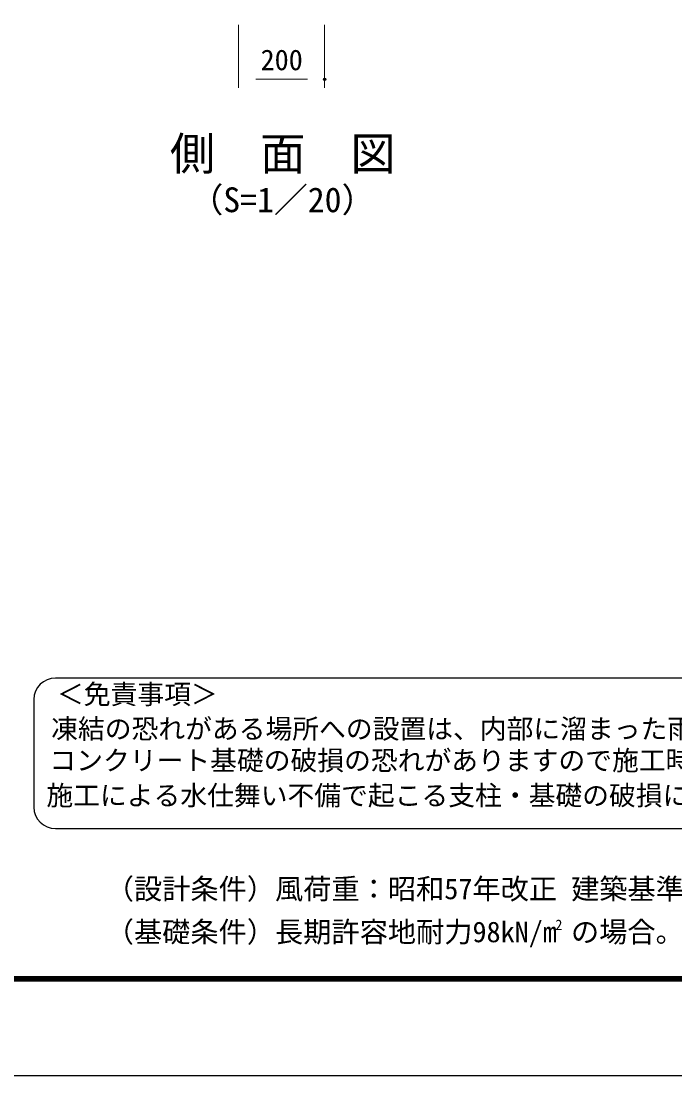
# Model space of a CAD drawing. Units: millimetres, scale not verified. Extents: x -4200 to 4200, y -2970 to 2970.
# Drawn here: x -529 to 991, y -2970 to -517 of the extents above; entities that cross this region are included whole.
import ezdxf
from ezdxf.enums import TextEntityAlignment as Align

# ---------------------------------------------------------------- set-up
doc = ezdxf.new("R2010")
doc.units = ezdxf.units.MM
doc.header["$LTSCALE"] = 10
doc.header["$PDMODE"] = 32
doc.header["$PDSIZE"] = 5
for name, color, linetype, lineweight in [('0-0_D-TTL-TXT', 7, 'Continuous', 25), ('0-3_D-TTL', 7, 'Continuous', 25), ('0-6_D-STR-DIM', 7, 'Continuous', 13), ('0-A_Defpoints', 7, 'Continuous', 25)]:
    doc.layers.add(name, color=color, linetype=linetype, lineweight=lineweight)
doc.styles.add('ＭＳ ゴシック', font='')
doc.styles.get('ＭＳ ゴシック').set_extended_font_data('MS Gothic')

msp = doc.modelspace()

# ---------------------------------------------------------------- linework, layer by layer
at = {"layer": '0-0_D-TTL-TXT', "color": 2}
for p, q in [((1996, -2044.79), (-449.55, -2044.79)), ((-499.55, -2094.79), (-499.55, -2344.79)), ((-449.55, -2394.79), (1996, -2394.79))]:
    msp.add_line(p, q, dxfattribs=at)
for centre, start, end in [((-449.55, -2094.79), 90, 180), ((-449.55, -2344.79), 180, 270)]:
    msp.add_arc(centre, 50, start, end, dxfattribs=at)
at = {"layer": '0-3_D-TTL', "color": 2}
msp.add_lwpolyline([(-4200, 2970), (4200, 2970), (4200, -2970), (-4200, -2970)], close=True, dxfattribs=at)
at = {"layer": '0-3_D-TTL'}
for points in [[(-3930, 2750), (3930, 2750), (3930, -2750), (-3930, -2750)], [(-3927.5, 2747.5), (3927.5, 2747.5), (3927.5, -2747.5), (-3927.5, -2747.5)], [(-3925, 2745), (3925, 2745), (3925, -2745), (-3925, -2745)], [(-3922.5, 2742.5), (3922.5, 2742.5), (3922.5, -2742.5), (-3922.5, -2742.5)], [(-3920, 2740), (3920, 2740), (3920, -2740), (-3920, -2740)]]:
    msp.add_lwpolyline(points, close=True, dxfattribs=at)
at = {"layer": '0-6_D-STR-DIM'}
for p, q in [((-23.47, -526.02), (-23.47, -672.66)), ((176.53, -526.02), (176.53, -672.66)), ((16.53, -652.66), (136.53, -652.66))]:
    msp.add_line(p, q, dxfattribs=at)
at = {"layer": '0-A_Defpoints'}
msp.add_point((176.53, -652.66), dxfattribs=at)

# ---------------------------------------------------------------- texts
at = {"layer": '0-0_D-TTL-TXT', "style": 'ＭＳ ゴシック'}
for s, height, p in [('側\u3000面\u3000図', 76.98, (-183.37, -886.95)), ('（S=1／20）', 57.7, (-137.89, -978.93)), ('＜免責事項＞ \u3000\u3000', 45.67, (-445.84, -2118.97)), ('凍結の恐れがある場所への設置は、内部に溜まった雨水等の凍結融解により支柱の破損や', 45.67, (-459.37, -2199.47)), ('コンクリート基礎の破損の恐れがありますので施工時、水仕舞いを行ってください。', 45.67, (-463.48, -2272.89)), ('施工による水仕舞い不備で起こる支柱・基礎の破損について当社は責任を負いかねます。 ', 45.67, (-470.47, -2354.38)), ('（設計条件）風荷重：昭和57年改正 建築基準法・同施行令に基づく風圧力に準拠。', 48.09, (-332.45, -2573.6)), ('（基礎条件）長期許容地耐力98kN/m の場合。', 48.09, (-332.45, -2673.6)), ('2', 24.05, (713.02, -2637.79))]:
    msp.add_text(s, height=height, dxfattribs=at).set_placement(p, align=Align.BOTTOM_LEFT)
at = {"layer": '0-6_D-STR-DIM', "style": 'ＭＳ ゴシック'}
msp.add_text('200', height=48.09, dxfattribs=at).set_placement((27.53, -645.91), align=Align.BOTTOM_LEFT)

doc.saveas('drawing.dxf')
